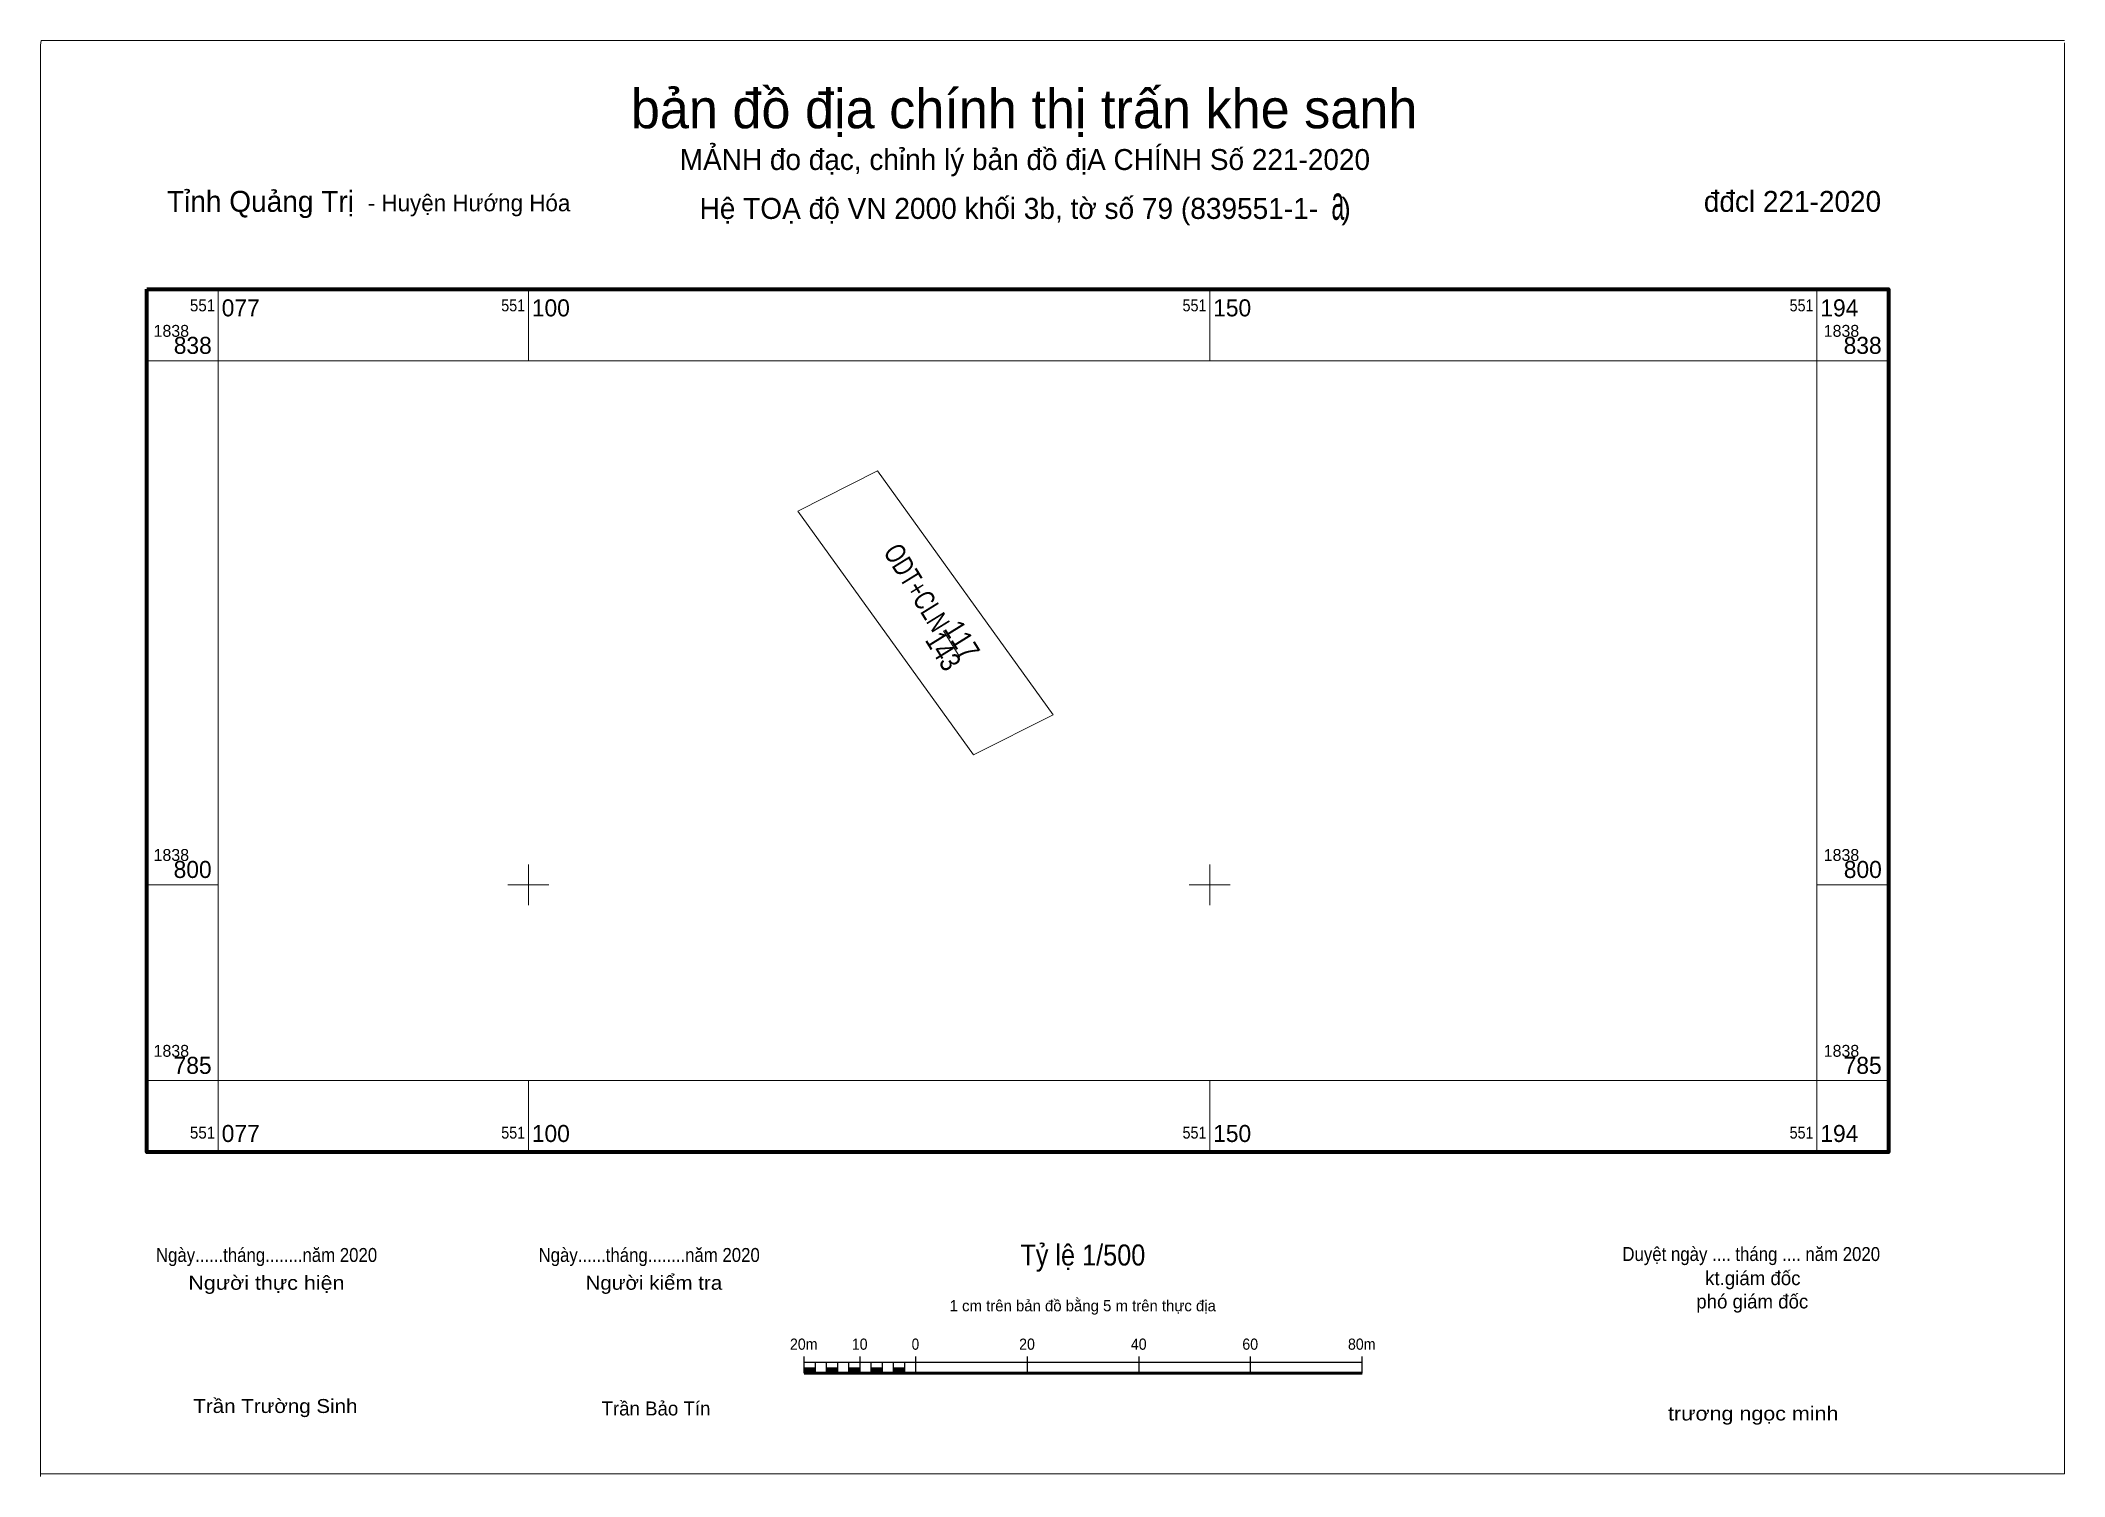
# Model space of a CAD drawing. Header units: metres. Extents: x 551064 to 551213, y 1838757 to 1838862.
import ezdxf
from ezdxf.enums import TextEntityAlignment as Align

# ---------------------------------------------------------------- set-up
doc = ezdxf.new("R2010")
doc.units = ezdxf.units.M
doc.header["$LTSCALE"] = 0.5
for name, color, linetype, lineweight in [('10', 7, 'Continuous', 13), ('11', 7, 'Continuous', 13), ('13', 7, 'Continuous', 13), ('2', 7, 'Continuous', 25), ('63', 7, 'Continuous', 13)]:
    doc.layers.add(name, color=color, linetype=linetype, lineweight=lineweight)
doc.layers.add('4', color=7, linetype='Continuous')

msp = doc.modelspace()

# ---------------------------------------------------------------- hatches: boundary and pattern name
at = {"layer": '2'}
for points in [[(551120.24, 1838764.16), (551121.06, 1838764.16), (551121.06, 1838764.57), (551120.24, 1838764.57)], [(551121.88, 1838764.16), (551122.7, 1838764.16), (551122.7, 1838764.57), (551121.88, 1838764.57)], [(551123.52, 1838764.16), (551124.34, 1838764.16), (551124.34, 1838764.57), (551123.52, 1838764.57)], [(551125.16, 1838764.16), (551125.98, 1838764.16), (551125.98, 1838764.57), (551125.16, 1838764.57)], [(551126.8, 1838764.16), (551127.62, 1838764.16), (551127.62, 1838764.57), (551126.8, 1838764.57)]]:
    msp.add_hatch(color=256, dxfattribs=at).paths.add_polyline_path(points)

# ---------------------------------------------------------------- linework, layer by layer
at = {"layer": '10'}
msp.add_lwpolyline([(551138.51, 1838812.48), (551125.61, 1838830.37), (551119.77, 1838827.41), (551132.67, 1838809.53)], close=True, dxfattribs=at)
at = {"layer": '11'}
msp.add_line((551064.23, 1838861.94), (551212.73, 1838861.94), dxfattribs=at)
for points in [[(551064.19, 1838756.59), (551064.19, 1838861.59), (551064.23, 1838861.94)], [(551212.73, 1838861.78), (551212.73, 1838756.78), (551064.23, 1838756.78)]]:
    msp.add_lwpolyline(points, dxfattribs=at)
at = {"layer": '13'}
msp.add_line((551130.46, 1838818.64), (551131.66, 1838816.7), dxfattribs=at)
at = {"layer": '2'}
for p, q in [((551120.24, 1838764.16), (551120.24, 1838765.39)), ((551120.24, 1838764.98), (551161.19, 1838764.98)), ((551121.06, 1838764.16), (551121.06, 1838764.98)), ((551121.88, 1838764.16), (551121.88, 1838764.98)), ((551122.7, 1838764.16), (551122.7, 1838764.98)), ((551123.52, 1838764.16), (551123.52, 1838764.98)), ((551124.34, 1838764.16), (551124.34, 1838765.39)), ((551125.16, 1838764.16), (551125.16, 1838764.98)), ((551125.98, 1838764.16), (551125.98, 1838764.98)), ((551126.8, 1838764.16), (551126.8, 1838764.98)), ((551127.62, 1838764.16), (551127.62, 1838764.98)), ((551128.43, 1838764.16), (551128.43, 1838765.39)), ((551136.62, 1838764.16), (551136.62, 1838765.39)), ((551144.81, 1838764.16), (551144.81, 1838765.39)), ((551153, 1838764.16), (551153, 1838765.39)), ((551161.19, 1838764.16), (551161.19, 1838765.39))]:
    msp.add_line(p, q, dxfattribs=at)
at = {"layer": '2', "lineweight": 53}
msp.add_line((551120.24, 1838764.16), (551161.19, 1838764.16), dxfattribs=at)
at = {"layer": '2', "lineweight": 13}
for points in [[(551120.24, 1838764.16), (551121.06, 1838764.16), (551121.06, 1838764.57), (551120.24, 1838764.57)], [(551121.88, 1838764.16), (551122.7, 1838764.16), (551122.7, 1838764.57), (551121.88, 1838764.57)], [(551123.52, 1838764.16), (551124.34, 1838764.16), (551124.34, 1838764.57), (551123.52, 1838764.57)], [(551125.16, 1838764.16), (551125.98, 1838764.16), (551125.98, 1838764.57), (551125.16, 1838764.57)], [(551126.8, 1838764.16), (551127.62, 1838764.16), (551127.62, 1838764.57), (551126.8, 1838764.57)]]:
    msp.add_lwpolyline(points, close=True, dxfattribs=at)
at = {"layer": '63'}
for p, q in [((551077.24, 1838838.45), (551077.24, 1838843.7)), ((551100, 1838838.45), (551100, 1838843.7)), ((551150, 1838838.45), (551150, 1838843.7)), ((551194.56, 1838838.45), (551194.56, 1838843.7)), ((551077.24, 1838838.45), (551071.99, 1838838.45)), ((551194.56, 1838838.45), (551199.81, 1838838.45)), ((551100, 1838798.5), (551100, 1838801.5)), ((551150, 1838798.5), (551150, 1838801.5)), ((551077.24, 1838800), (551071.99, 1838800)), ((551098.5, 1838800), (551101.5, 1838800)), ((551148.5, 1838800), (551151.5, 1838800)), ((551194.56, 1838800), (551199.81, 1838800)), ((551077.24, 1838785.63), (551071.99, 1838785.63)), ((551077.24, 1838785.63), (551077.24, 1838780.38)), ((551100, 1838785.63), (551100, 1838780.38)), ((551150, 1838785.63), (551150, 1838780.38)), ((551194.56, 1838785.63), (551194.56, 1838780.38)), ((551194.56, 1838785.63), (551199.81, 1838785.63))]:
    msp.add_line(p, q, dxfattribs=at)
at = {"layer": '63', "lineweight": 70}
msp.add_lwpolyline([(551071.99, 1838843.7), (551199.81, 1838843.7), (551199.81, 1838780.38), (551071.99, 1838780.38)], close=True, dxfattribs=at)
at = {"layer": '63'}
msp.add_lwpolyline([(551077.24, 1838838.45), (551194.56, 1838838.45), (551194.56, 1838785.63), (551077.24, 1838785.63)], close=True, dxfattribs=at)

# ---------------------------------------------------------------- texts
at = {"layer": '13', "width": 0.85}
msp.add_text('117', height=1.5, rotation=301.744, dxfattribs=at).set_placement((551131.186, 1838817.565), align=Align.CENTER)
at = {"layer": '2'}
for s, height, p in [('bản đồ địa chính thị trấn khe sanh', 2.865, (551136.375, 1838855.5)), ('MẢNH đo đạc, chỉnh lý bản đồ địA CHÍNH Số 221-2020', 1.535, (551136.435, 1838852.44)), ('Hệ TOẠ độ VN 2000 khối 3b, tờ số 79 (839551-1-   )', 1.539, (551136.455, 1838848.85)), ('kt.giám đốc', 1.024, (551189.855, 1838770.63)), ('1 cm trên bản đồ bằng 5 m trên thực địa', 0.8188, (551140.68, 1838768.71)), ('phó giám đốc', 1.024, (551189.815, 1838768.92)), ('Trần Bảo Tín', 1.024, (551109.36, 1838761.07))]:
    msp.add_text(s, height=height, dxfattribs=at).set_placement(p, align=Align.CENTER)
for s, height, p in [('Tỉnh Quảng Trị ', 1.539, (551073.47, 1838849.37)), ('- Huyện Hướng Hóa', 1.228, (551088.21, 1838849.41))]:
    msp.add_text(s, height=height, dxfattribs=at).set_placement(p)
msp.add_text(' đđcl 221-2020', height=1.535, dxfattribs=at).set_placement((551199.27, 1838849.37), align=Align.RIGHT)
at = {"layer": '2', "width": 0.75}
msp.add_text('ODT+CLN', height=1.5, rotation=301.744, dxfattribs=at).set_placement((551129.717, 1838818.409), align=Align.RIGHT)
at = {"layer": '2'}
for s, height, width, p in [('Tỷ lệ 1/500', 1.54, 0.9, (551140.685, 1838772.07)), ('Ngày......tháng........năm 2020', 1.024, 0.9, (551080.78, 1838772.33)), ('Ngày......tháng........năm 2020', 1.024, 0.9, (551108.86, 1838772.33)), ('Duyệt ngày .... tháng .... năm 2020', 1.024, 0.9, (551189.74, 1838772.4)), ('Người thực hiện', 1.024, 1.15, (551080.77, 1838770.29)), ('Người kiểm tra', 1.024, 1.1, (551109.205, 1838770.29)), ('20m', 0.8188, 0.95, (551120.205, 1838765.89)), ('10', 0.8188, 0.95, (551124.31, 1838765.89)), ('0', 0.819, 0.9, (551128.4, 1838765.89)), ('20', 0.8188, 0.95, (551136.59, 1838765.89)), ('40', 0.8188, 0.95, (551144.79, 1838765.89)), ('60', 0.8188, 0.95, (551152.97, 1838765.89)), ('80m', 0.8188, 0.95, (551161.155, 1838765.89)), ('Trần Trường Sinh', 1.024, 1.1, (551081.43, 1838761.25)), ('trương ngọc minh', 1.024, 1.15, (551189.885, 1838760.7))]:
    msp.add_text(s, height=height, dxfattribs=dict(at, width=width)).set_placement(p, align=Align.CENTER)
at = {"layer": '4', "width": 0.85}
msp.add_text('143', height=1.5, rotation=301.744, dxfattribs=at).set_placement((551129.81, 1838816.745), align=Align.CENTER)
at = {"layer": '63', "width": 0.5}
msp.add_text('a', height=2.503, dxfattribs=at).set_placement((551159.4, 1838848.79), align=Align.CENTER)
at = {"layer": '63'}
for width, p in [(0.95, (551077.01, 1838842.07)), (0.9, (551099.76, 1838842.07)), (0.9, (551149.76, 1838842.07)), (0.9, (551194.31, 1838842.07)), (0.95, (551077.01, 1838781.38)), (0.9, (551099.76, 1838781.38)), (0.9, (551149.76, 1838781.38)), (0.9, (551194.31, 1838781.38))]:
    msp.add_text('551', height=0.875, dxfattribs=dict(at, width=width)).set_placement(p, align=Align.RIGHT)
for s, height, p in [('077', 1.25, (551077.49, 1838841.7)), ('100', 1.25, (551100.25, 1838841.7)), ('150', 1.25, (551150.25, 1838841.7)), ('194', 1.25, (551194.81, 1838841.7)), ('1838', 0.875, (551072.49, 1838840.2)), ('1838', 0.875, (551195.06, 1838840.2)), ('1838', 0.875, (551072.49, 1838801.75)), ('1838', 0.875, (551195.06, 1838801.75)), ('1838', 0.875, (551072.49, 1838787.38)), ('1838', 0.875, (551195.06, 1838787.38)), ('077', 1.25, (551077.49, 1838781.13)), ('100', 1.25, (551100.25, 1838781.13)), ('150', 1.25, (551150.25, 1838781.13)), ('194', 1.25, (551194.81, 1838781.13))]:
    msp.add_text(s, height=height, dxfattribs=at).set_placement(p)
for s, p in [('838', (551076.76, 1838838.95)), ('838', (551199.31, 1838838.95)), ('800', (551076.75, 1838800.5)), ('800', (551199.32, 1838800.5)), ('785', (551076.75, 1838786.13)), ('785', (551199.31, 1838786.13))]:
    msp.add_text(s, height=1.25, dxfattribs=at).set_placement(p, align=Align.RIGHT)

doc.saveas('drawing.dxf')
